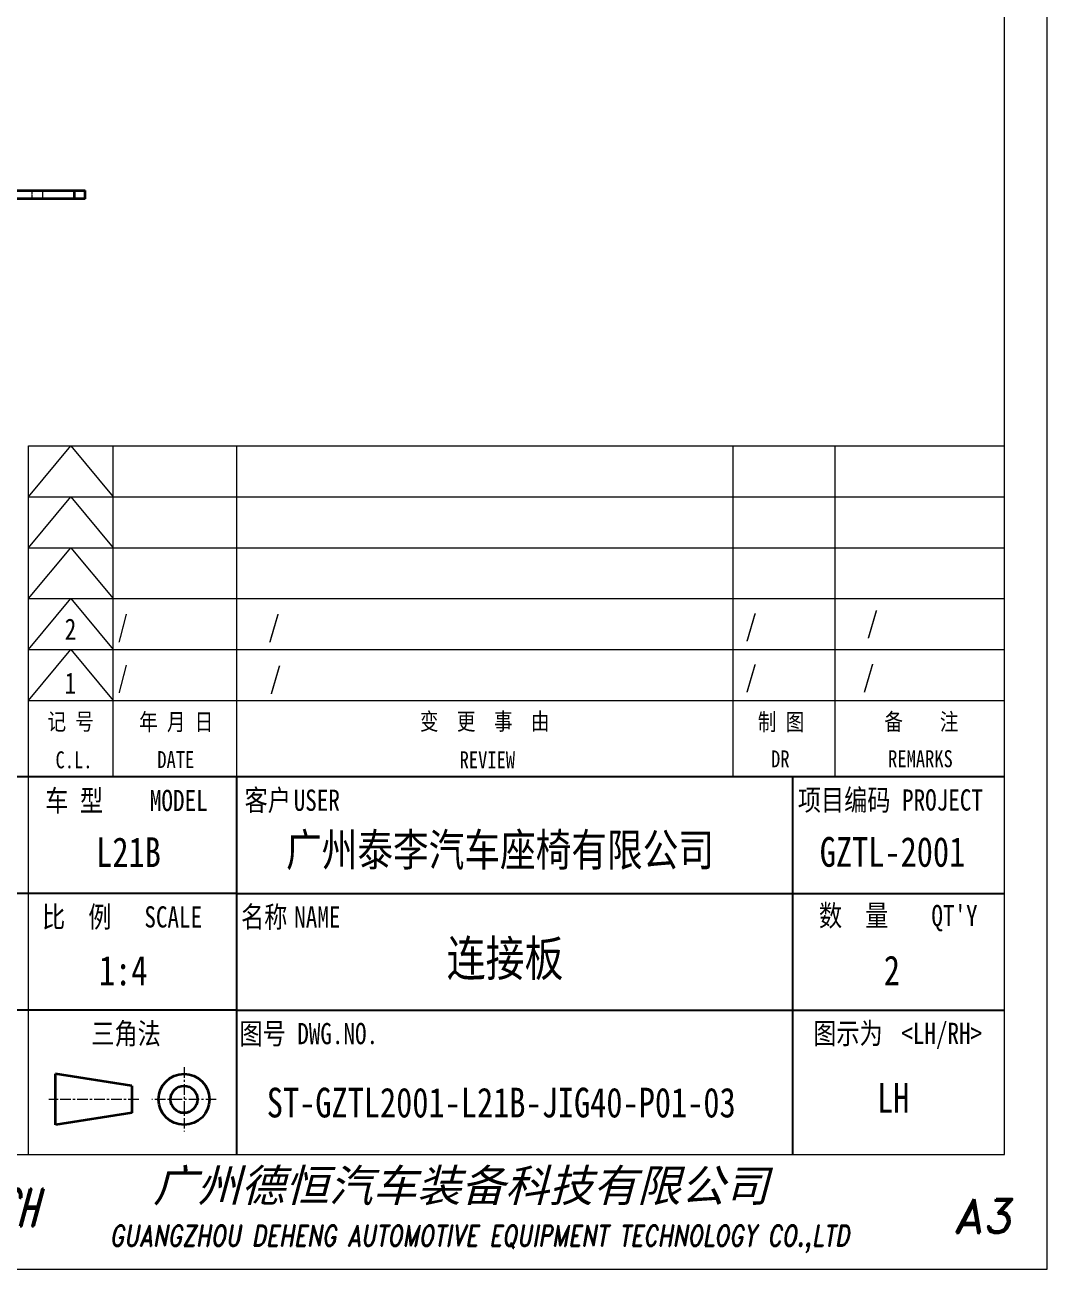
# Model space of a CAD drawing. Header units: millimetres. Extents: x 1333 to 190452, y -42879 to -5704.
# Drawn here: x 175862 to 176344, y -17761 to -17174 of the extents above; entities that cross this region are included whole.
import ezdxf
from ezdxf.enums import TextEntityAlignment as Align

# ---------------------------------------------------------------- set-up
doc = ezdxf.new("R2010")
doc.units = ezdxf.units.MM
doc.header["$LTSCALE"] = 0.5
for name, pattern in [('AM_ISO02W050x2', [3.75, 3, -0.75]), ('AM_ISO08W050x2', [9, 6, -0.75, 1.5, -0.75]), ('CENTER', [2, 1.25, -0.25, 0.25, -0.25]), ('DASHDOT', [18.5, 12, -3, 0.5, -3]), ('DASHED', [15, 12, -3])]:
    doc.linetypes.add(name, pattern=pattern)
for name, color, linetype, lineweight in [('中心线', 2, 'AM_ISO08W050x2', 18), ('图框', 7, 'Continuous', 18), ('虚线', 1, 'AM_ISO02W050x2', 18)]:
    doc.layers.add(name, color=color, linetype=linetype, lineweight=lineweight)
for name, color, linetype in [('图\\M+19E79\\M+195B6\\M+18E9A', 7, 'Continuous'), ('图号', 7, 'Continuous'), ('图名', 7, 'Continuous'), ('数量', 7, 'Continuous'), ('车型', 7, 'Continuous')]:
    doc.layers.add(name, color=color, linetype=linetype)
doc.layers.add('打印-禁用', color=7, linetype='Continuous', lineweight=15, plot=False)
doc.styles.add('STYLE1', font='')
doc.styles.add('国标', font='simfang.ttf', dxfattribs={"width": 0.8})
doc.styles.add('标题\\M+18E9A', font='romand.shx', dxfattribs={"oblique": 10, "bigfont": 'bigfont.shx'})
doc.styles.get('STYLE1').set_extended_font_data('SimSun')

# ---------------------------------------------------------------- blocks, each defined once
blk = doc.blocks.new('GZDEH零件A3图框V01版')
at = {"layer": '中心线', "color": 1, "linetype": 'CENTER', "lineweight": 5, "ltscale": 2}
for p, q in [((3175.82, -1822.66), (3175.82, -1830.26)), ((3170.49, -1826.46), (3159.89, -1826.46)), ((3179.62, -1826.46), (3172.02, -1826.46))]:
    blk.add_line(p, q, dxfattribs=at)
at = {"layer": '图\\M+19E79\\M+195B6\\M+18E9A', "color": 7}
blk.add_line((3272.49, -1788.46), (3092.49, -1788.46), dxfattribs=at)
at = {"layer": '图\\M+19E79\\M+195B6\\M+18E9A', "color": 9}
for p, q in [((3272.49, -1788.46), (3092.49, -1788.46)), ((3181.99, -1788.46), (3181.99, -1832.96)), ((3247.49, -1788.46), (3247.49, -1832.96)), ((3181.99, -1802.21), (3092.49, -1802.21)), ((3181.99, -1802.21), (3272.49, -1802.21)), ((3181.99, -1815.96), (3092.49, -1815.96)), ((3181.99, -1815.96), (3272.49, -1815.96))]:
    blk.add_line(p, q, dxfattribs=at)
at = {"layer": '图框', "linetype": 'Continuous'}
for p, q in [((3272.49, -1832.96), (3272.49, -1554.46)), ((3157.49, -1749.46), (3272.49, -1749.46)), ((3157.49, -1832.96), (3157.49, -1749.46)), ((2882.49, -1832.96), (3272.49, -1832.96))]:
    blk.add_line(p, q, dxfattribs=at)
at = {"layer": '图框', "color": 9}
for p, q in [((3157.49, -1755.46), (3162.49, -1749.46)), ((3162.49, -1749.46), (3167.49, -1755.46)), ((3167.49, -1788.46), (3167.49, -1749.46)), ((3240.49, -1788.46), (3240.49, -1749.46)), ((3252.49, -1749.46), (3252.49, -1788.46)), ((3157.49, -1755.46), (3272.49, -1755.46)), ((3157.49, -1761.46), (3162.49, -1755.46)), ((3162.49, -1755.46), (3167.49, -1761.46)), ((3157.49, -1761.46), (3272.49, -1761.46)), ((3157.49, -1767.46), (3162.49, -1761.46)), ((3162.49, -1761.46), (3167.49, -1767.46)), ((3157.49, -1767.46), (3272.49, -1767.46)), ((3157.49, -1773.46), (3162.49, -1767.46)), ((3162.49, -1767.46), (3167.49, -1773.46)), ((3157.49, -1773.46), (3272.49, -1773.46)), ((3157.49, -1779.46), (3162.49, -1773.46)), ((3162.49, -1773.46), (3167.49, -1779.46)), ((3157.49, -1779.46), (3272.49, -1779.46))]:
    blk.add_line(p, q, dxfattribs=at)
at = {"layer": '图框', "color": 9, "linetype": 'Continuous'}
blk.add_line((3181.99, -1749.46), (3181.99, -1832.96), dxfattribs=at)
at = {"layer": '图框', "color": 2, "linetype": 'ByBlock', "lineweight": 35}
for p, q in [((3169.69, -1824.86), (3160.69, -1823.46)), ((3160.69, -1829.46), (3160.69, -1823.46)), ((3169.69, -1824.86), (3169.69, -1828.06)), ((3169.69, -1828.06), (3160.69, -1829.46))]:
    blk.add_line(p, q, dxfattribs=at)
for radius in [3, 1.6]:
    blk.add_circle((3175.82, -1826.46), radius, dxfattribs=at)
at = {"layer": '打印-禁用', "linetype": 'Continuous'}
for p, q in [((3277.49, -1846.46), (3277.49, -1549.46)), ((2857.49, -1846.46), (3277.49, -1846.46))]:
    blk.add_line(p, q, dxfattribs=at)
at = {"layer": '图\\M+19E79\\M+195B6\\M+18E9A', "color": 9, "style": '国标', "width": 0.8}
for s, p in [('车 型', (3162.87, -1791.2)), ('MODEL', (3175.2, -1791.24))]:
    blk.add_text(s, height=2.5, dxfattribs=at).set_placement(p, align=Align.MIDDLE)
for s, p in [('客户', (3185.68, -1792.46)), ('USER', (3191.46, -1792.46))]:
    blk.add_text(s, height=2.5, dxfattribs=at).set_placement(p, align=Align.CENTER)
for s, p in [('项目编码 PROJECT', (3248.13, -1792.43)), ('数  量', (3250.61, -1806.05)), ('比  例\u3000', (3159.1, -1806.21)), ('SCALE', (3171.15, -1806.21)), ('名称\u3000', (3182.54, -1806.21)), ('NAME', (3188.8, -1806.21)), ("QT'Y ", (3263.86, -1806.05)), ('三角法', (3164.9, -1819.96)), ('图号', (3182.36, -1819.96)), ('DWG.NO.', (3189.16, -1819.96)), ('图示为', (3249.94, -1819.93)), ('<LH/RH>', (3260.31, -1819.93))]:
    blk.add_text(s, height=2.5, dxfattribs=at).set_placement(p)
at = {"layer": '图\\M+19E79\\M+195B6\\M+18E9A', "color": 7, "lineweight": -3, "style": 'STYLE1', "oblique": 15}
blk.add_text('广州德恒汽车装备科技有限公司', height=3.8, dxfattribs=at).set_placement((3172.16, -1838.51))
at = {"layer": '图\\M+19E79\\M+195B6\\M+18E9A', "color": 7, "style": '标题\\M+18E9A'}
for s, height, oblique, width, p in [('DEH-TECH', 4.4, 15, 0.6, (3149.16, -1839.21)), ('GUANGZHOU DEHENG AUTOMOTIVE EQUIPMENT TECHNOLOGY CO.,LTD ', 2.5, 10, 0.75, (3211.26, -1842.9))]:
    blk.add_text(s, height=height, dxfattribs=dict(at, oblique=oblique, width=width)).set_placement(p, align=Align.MIDDLE)
at = {"layer": '图\\M+19E79\\M+195B6\\M+18E9A', "color": 7, "style": '标题\\M+18E9A', "oblique": 10}
blk.add_text('A3', height=4, dxfattribs=at).set_placement((3269.91, -1840.2), align=Align.MIDDLE)
at = {"layer": '图框', "color": 9, "style": '国标', "width": 0.8}
for s, p in [('记 号', (3162.47, -1782.94)), ('年 月 日', (3174.9, -1782.98)), ('变  更  事  由', (3211.24, -1782.93)), ('C.L.', (3162.86, -1787.45)), ('DATE', (3174.85, -1787.42)), ('REVIEW', (3211.55, -1787.45))]:
    blk.add_text(s, height=2, dxfattribs=at).set_placement(p, align=Align.CENTER)
for s, p in [('制 图', (3246.15, -1781.95)), ('备    注', (3262.68, -1781.92)), ('DR', (3246.06, -1786.34)), ('REMARKS', (3262.57, -1786.32))]:
    blk.add_text(s, height=2, dxfattribs=at).set_placement(p, align=Align.MIDDLE)
blk = doc.blocks.new('DEH A3')
at = {"layer": '图框'}
blk.add_blockref('GZDEH零件A3图框V01版', (-2857.49, 1846.46), dxfattribs=at)

msp = doc.modelspace()

# ---------------------------------------------------------------- linework, layer by layer
at = {"color": 7, "lineweight": 35}
for p, q in [((175095.615, -17252.48), (175885.615, -17252.48)), ((175885.615, -17256.48), (175095.615, -17256.48))]:
    msp.add_line(p, q, dxfattribs=at)
at = {"color": 7, "lineweight": 35, "ltscale": 0.125}
for p, q in [((175885.615, -17252.48), (175890.615, -17252.48)), ((175890.615, -17256.48), (175885.615, -17256.48))]:
    msp.add_line(p, q, dxfattribs=at)
at = {"color": 7, "lineweight": 35, "ltscale": 0.1}
for p, q in [((175885.615, -17256.48), (175885.615, -17252.48)), ((175890.615, -17256.48), (175890.615, -17252.48))]:
    msp.add_line(p, q, dxfattribs=at)
at = {"layer": '中心线', "linetype": 'DASHDOT', "lineweight": 13, "ltscale": 0.120015}
msp.add_line((175865.615, -17252.08), (175865.615, -17256.881), dxfattribs=at)
at = {"layer": '虚线', "linetype": 'DASHED', "lineweight": 13, "ltscale": 0.1}
for p, q in [((175870.615, -17252.48), (175870.615, -17256.48)), ((175870.615, -17252.48), (175870.615, -17256.48)), ((175885.615, -17252.48), (175885.615, -17256.48))]:
    msp.add_line(p, q, dxfattribs=at)

# ---------------------------------------------------------------- block references
at = {"layer": '图框', "xscale": 4, "yscale": 4, "zscale": 4}
msp.add_blockref('DEH A3', (174663.942, -17760.849), dxfattribs=at)

# ---------------------------------------------------------------- texts
at = {"layer": '图\\M+19E79\\M+195B6\\M+18E9A', "color": 3, "style": '国标'}
for s, height, width, p in [('/', 10, 0.8, (176201.743, -17462.566)), ('/', 10, 0.8, (176258.923, -17461.082)), ('2', 10, 0.8, (175881.053, -17464.224)), ('/', 10, 0.705904, (175905.982, -17462.96)), ('/', 10, 0.8, (175976.923, -17462.96)), ('1', 10, 0.8, (175881.01, -17489.664)), ('/', 10, 0.705904, (175905.982, -17486.96)), ('/', 10, 0.8, (175977.611, -17487.3)), ('/', 10, 0.8, (176201.743, -17486.566)), ('/', 10, 0.8, (176257.069, -17486.522)), ('广州泰李汽车座椅有限公司', 15.4, 0.8, (175985.322, -17570.925)), ('GZTL-2001', 14, 0.8, (176236.81, -17571.209)), ('1:4', 14, 0.8, (175897.144, -17627.116))]:
    msp.add_text(s, height=height, dxfattribs=dict(at, width=width)).set_placement(p)
at = {"layer": '图\\M+19E79\\M+195B6\\M+18E9A', "color": 3, "style": '国标', "width": 0.8}
msp.add_text('LH', height=14, dxfattribs=at).set_placement((176271.429, -17687.184), align=Align.CENTER)
at = {"layer": '图号', "color": 3, "style": '国标', "width": 0.8}
msp.add_text('ST-GZTL2001-L21B-JIG40-P01-03', height=14, dxfattribs=at).set_placement((175976.26, -17689.355))
at = {"layer": '图名', "color": 3, "style": '国标', "width": 0.8}
msp.add_text('连接板', height=16.8, dxfattribs=at).set_placement((176088.55, -17622.795), align=Align.CENTER)
at = {"layer": '数量', "color": 3, "style": '国标', "width": 0.8}
msp.add_text('2', height=14, dxfattribs=at).set_placement((176270.814, -17627.055), align=Align.CENTER)
at = {"layer": '车型', "color": 3, "style": '国标', "width": 0.8}
msp.add_text('L21B', height=14, dxfattribs=at).set_placement((175911.12, -17571.325), align=Align.CENTER)

doc.saveas('drawing.dxf')
